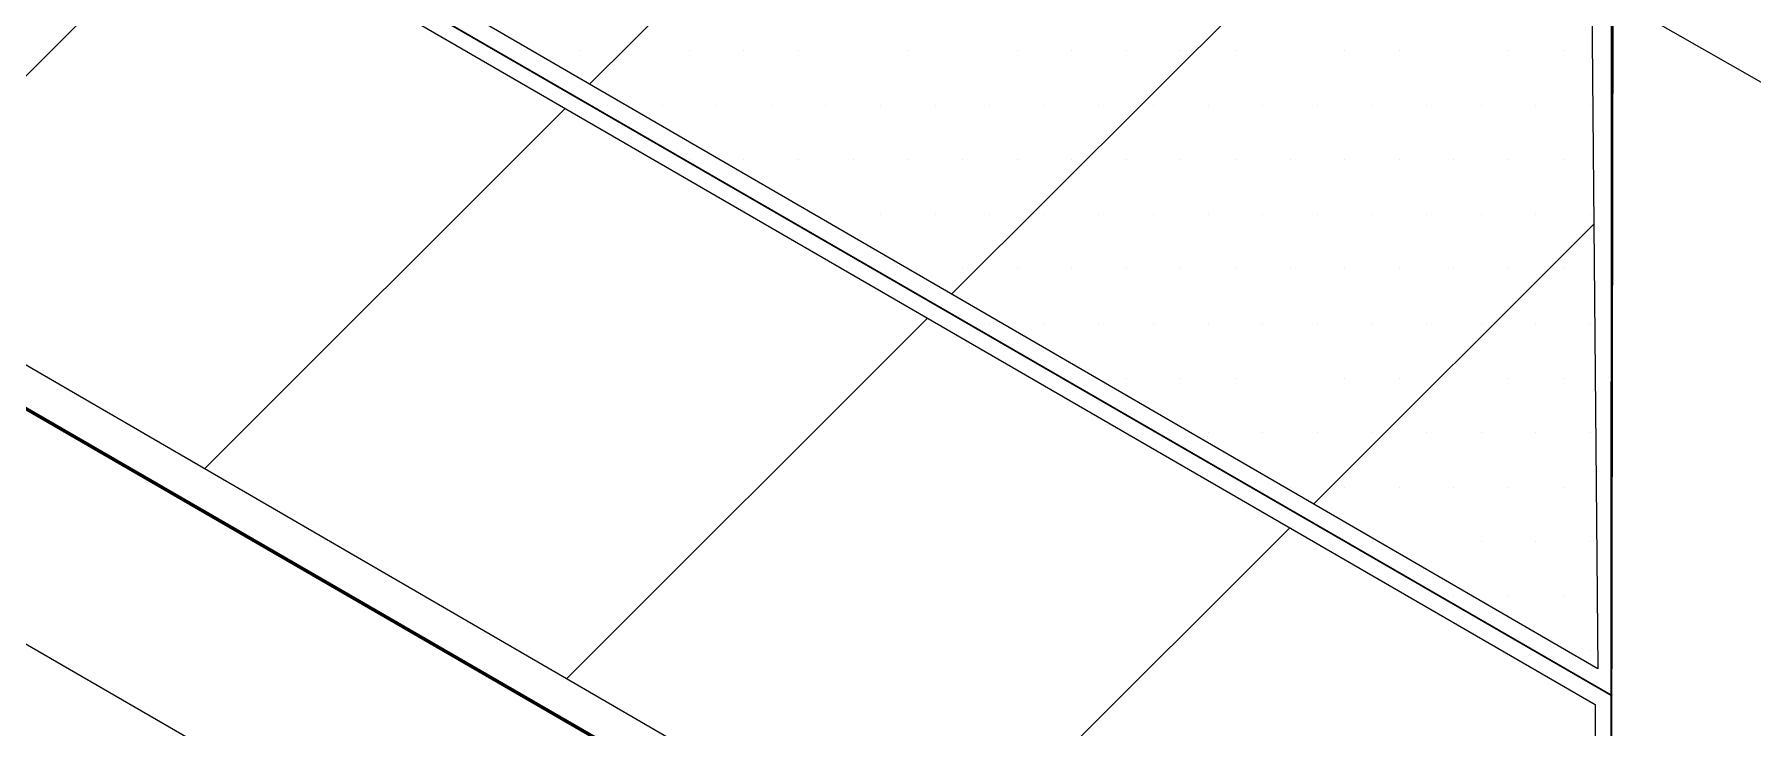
# Model space of a CAD drawing. Extents: x -1337 to 5791, y -3809 to 1769.
# Drawn here: x -410.2 to -367.73, y 1129.09 to 1146.25 of the extents above; entities that cross this region are included whole.
import ezdxf

# ---------------------------------------------------------------- set-up
doc = ezdxf.new("R2010")
doc.units = 0
doc.header["$MEASUREMENT"] = 0
for name, color, linetype, lineweight in [('.ATI-HATCH', 7, 'Continuous', 0), ('G-ANNO-TTLB', 7, 'Continuous', 0), ('Layer 12', 7, 'Continuous', 0), ('TYVEK', 7, 'Continuous', 0)]:
    doc.layers.add(name, color=color, linetype=linetype, lineweight=lineweight)
pattern_1 = [(45, (0, 0), (-7.07107, 7.07107), [])]

# ---------------------------------------------------------------- blocks, each defined once
blk = doc.blocks.new('Block_90')
at = {"layer": '.ATI-HATCH'}
blk.add_open_spline([(-420.367, 1175.247), (-420.367, 1175.247), (-430.642, 1169.461), (-430.642, 1169.461), (-430.642, 1169.461), (-435.194, 1166.897), (-435.194, 1166.897), (-435.194, 1166.897), (-371.225, 1129.892), (-371.225, 1129.892), (-371.225, 1129.892), (-371.22, 1146.894), (-371.22, 1146.894), (-371.22, 1146.894), (-420.367, 1175.247), (-420.367, 1175.247)], degree=3, knots=[0, 0, 0, 0, 1, 1, 1, 2, 2, 2, 3, 3, 3, 4, 4, 4, 5, 5, 5, 5], dxfattribs=at)
at = {"layer": '.ATI-HATCH', "color": 8, "lineweight": 0, "true_color": 0x808080}
for points in [[(-398.065, 1145.843), (-398.065, 1145.843), (-398.065, 1145.843), (-398.065, 1145.843)], [(-396.715, 1145.843), (-396.715, 1145.843), (-396.715, 1145.843), (-396.715, 1145.843)], [(-395.365, 1145.843), (-395.365, 1145.843), (-395.365, 1145.843), (-395.365, 1145.843)], [(-394.015, 1145.843), (-394.015, 1145.843), (-394.015, 1145.843), (-394.015, 1145.843)], [(-392.665, 1145.843), (-392.665, 1145.843), (-392.665, 1145.843), (-392.665, 1145.843)], [(-391.315, 1145.843), (-391.315, 1145.843), (-391.315, 1145.843), (-391.315, 1145.843)], [(-389.965, 1145.843), (-389.965, 1145.843), (-389.965, 1145.843), (-389.965, 1145.843)], [(-388.615, 1145.843), (-388.615, 1145.843), (-388.615, 1145.843), (-388.615, 1145.843)], [(-387.265, 1145.843), (-387.265, 1145.843), (-387.265, 1145.843), (-387.265, 1145.843)], [(-385.915, 1145.843), (-385.915, 1145.843), (-385.915, 1145.843), (-385.915, 1145.843)], [(-384.565, 1145.843), (-384.565, 1145.843), (-384.565, 1145.843), (-384.565, 1145.843)], [(-383.215, 1145.843), (-383.215, 1145.843), (-383.215, 1145.843), (-383.215, 1145.843)], [(-381.865, 1145.843), (-381.865, 1145.843), (-381.865, 1145.843), (-381.865, 1145.843)], [(-380.515, 1145.843), (-380.515, 1145.843), (-380.515, 1145.843), (-380.515, 1145.843)], [(-379.165, 1145.843), (-379.165, 1145.843), (-379.165, 1145.843), (-379.165, 1145.843)], [(-377.815, 1145.843), (-377.815, 1145.843), (-377.815, 1145.843), (-377.815, 1145.843)], [(-376.465, 1145.843), (-376.465, 1145.843), (-376.465, 1145.843), (-376.465, 1145.843)], [(-375.115, 1145.843), (-375.115, 1145.843), (-375.115, 1145.843), (-375.115, 1145.843)], [(-373.765, 1145.843), (-373.765, 1145.843), (-373.765, 1145.843), (-373.765, 1145.843)], [(-372.415, 1145.843), (-372.415, 1145.843), (-372.415, 1145.843), (-372.415, 1145.843)], [(-396.04, 1144.493), (-396.04, 1144.493), (-396.04, 1144.493), (-396.04, 1144.493)], [(-394.69, 1144.493), (-394.69, 1144.493), (-394.69, 1144.493), (-394.69, 1144.493)], [(-393.34, 1144.493), (-393.34, 1144.493), (-393.34, 1144.493), (-393.34, 1144.493)], [(-391.99, 1144.493), (-391.99, 1144.493), (-391.99, 1144.493), (-391.99, 1144.493)], [(-390.64, 1144.493), (-390.64, 1144.493), (-390.64, 1144.493), (-390.64, 1144.493)], [(-389.29, 1144.493), (-389.29, 1144.493), (-389.29, 1144.493), (-389.29, 1144.493)], [(-387.94, 1144.493), (-387.94, 1144.493), (-387.94, 1144.493), (-387.94, 1144.493)], [(-386.59, 1144.493), (-386.59, 1144.493), (-386.59, 1144.493), (-386.59, 1144.493)], [(-385.24, 1144.493), (-385.24, 1144.493), (-385.24, 1144.493), (-385.24, 1144.493)], [(-383.89, 1144.493), (-383.89, 1144.493), (-383.89, 1144.493), (-383.89, 1144.493)], [(-382.54, 1144.493), (-382.54, 1144.493), (-382.54, 1144.493), (-382.54, 1144.493)], [(-381.19, 1144.493), (-381.19, 1144.493), (-381.19, 1144.493), (-381.19, 1144.493)], [(-379.84, 1144.493), (-379.84, 1144.493), (-379.84, 1144.493), (-379.84, 1144.493)], [(-378.49, 1144.493), (-378.49, 1144.493), (-378.49, 1144.493), (-378.49, 1144.493)], [(-377.14, 1144.493), (-377.14, 1144.493), (-377.14, 1144.493), (-377.14, 1144.493)], [(-375.79, 1144.493), (-375.79, 1144.493), (-375.79, 1144.493), (-375.79, 1144.493)], [(-374.44, 1144.493), (-374.44, 1144.493), (-374.44, 1144.493), (-374.44, 1144.493)], [(-373.09, 1144.493), (-373.09, 1144.493), (-373.09, 1144.493), (-373.09, 1144.493)], [(-371.74, 1144.493), (-371.74, 1144.493), (-371.74, 1144.493), (-371.74, 1144.493)], [(-394.015, 1143.143), (-394.015, 1143.143), (-394.015, 1143.143), (-394.015, 1143.143)], [(-392.665, 1143.143), (-392.665, 1143.143), (-392.665, 1143.143), (-392.665, 1143.143)], [(-391.315, 1143.143), (-391.315, 1143.143), (-391.315, 1143.143), (-391.315, 1143.143)], [(-389.965, 1143.143), (-389.965, 1143.143), (-389.965, 1143.143), (-389.965, 1143.143)], [(-388.615, 1143.143), (-388.615, 1143.143), (-388.615, 1143.143), (-388.615, 1143.143)], [(-387.265, 1143.143), (-387.265, 1143.143), (-387.265, 1143.143), (-387.265, 1143.143)], [(-385.915, 1143.143), (-385.915, 1143.143), (-385.915, 1143.143), (-385.915, 1143.143)], [(-384.565, 1143.143), (-384.565, 1143.143), (-384.565, 1143.143), (-384.565, 1143.143)], [(-383.215, 1143.143), (-383.215, 1143.143), (-383.215, 1143.143), (-383.215, 1143.143)], [(-381.865, 1143.143), (-381.865, 1143.143), (-381.865, 1143.143), (-381.865, 1143.143)], [(-380.515, 1143.143), (-380.515, 1143.143), (-380.515, 1143.143), (-380.515, 1143.143)], [(-379.165, 1143.143), (-379.165, 1143.143), (-379.165, 1143.143), (-379.165, 1143.143)], [(-377.815, 1143.143), (-377.815, 1143.143), (-377.815, 1143.143), (-377.815, 1143.143)], [(-376.465, 1143.143), (-376.465, 1143.143), (-376.465, 1143.143), (-376.465, 1143.143)], [(-375.115, 1143.143), (-375.115, 1143.143), (-375.115, 1143.143), (-375.115, 1143.143)], [(-373.765, 1143.143), (-373.765, 1143.143), (-373.765, 1143.143), (-373.765, 1143.143)], [(-372.415, 1143.143), (-372.415, 1143.143), (-372.415, 1143.143), (-372.415, 1143.143)], [(-390.64, 1141.793), (-390.64, 1141.793), (-390.64, 1141.793), (-390.64, 1141.793)], [(-389.29, 1141.793), (-389.29, 1141.793), (-389.29, 1141.793), (-389.29, 1141.793)], [(-387.94, 1141.793), (-387.94, 1141.793), (-387.94, 1141.793), (-387.94, 1141.793)], [(-386.59, 1141.793), (-386.59, 1141.793), (-386.59, 1141.793), (-386.59, 1141.793)], [(-385.24, 1141.793), (-385.24, 1141.793), (-385.24, 1141.793), (-385.24, 1141.793)], [(-383.89, 1141.793), (-383.89, 1141.793), (-383.89, 1141.793), (-383.89, 1141.793)], [(-382.54, 1141.793), (-382.54, 1141.793), (-382.54, 1141.793), (-382.54, 1141.793)], [(-381.19, 1141.793), (-381.19, 1141.793), (-381.19, 1141.793), (-381.19, 1141.793)], [(-379.84, 1141.793), (-379.84, 1141.793), (-379.84, 1141.793), (-379.84, 1141.793)], [(-378.49, 1141.793), (-378.49, 1141.793), (-378.49, 1141.793), (-378.49, 1141.793)], [(-377.14, 1141.793), (-377.14, 1141.793), (-377.14, 1141.793), (-377.14, 1141.793)], [(-375.79, 1141.793), (-375.79, 1141.793), (-375.79, 1141.793), (-375.79, 1141.793)], [(-374.44, 1141.793), (-374.44, 1141.793), (-374.44, 1141.793), (-374.44, 1141.793)], [(-373.09, 1141.793), (-373.09, 1141.793), (-373.09, 1141.793), (-373.09, 1141.793)], [(-371.74, 1141.793), (-371.74, 1141.793), (-371.74, 1141.793), (-371.74, 1141.793)], [(-388.615, 1140.443), (-388.615, 1140.443), (-388.615, 1140.443), (-388.615, 1140.443)], [(-387.265, 1140.443), (-387.265, 1140.443), (-387.265, 1140.443), (-387.265, 1140.443)], [(-385.915, 1140.443), (-385.915, 1140.443), (-385.915, 1140.443), (-385.915, 1140.443)], [(-384.565, 1140.443), (-384.565, 1140.443), (-384.565, 1140.443), (-384.565, 1140.443)], [(-383.215, 1140.443), (-383.215, 1140.443), (-383.215, 1140.443), (-383.215, 1140.443)], [(-381.865, 1140.443), (-381.865, 1140.443), (-381.865, 1140.443), (-381.865, 1140.443)], [(-380.515, 1140.443), (-380.515, 1140.443), (-380.515, 1140.443), (-380.515, 1140.443)], [(-379.165, 1140.443), (-379.165, 1140.443), (-379.165, 1140.443), (-379.165, 1140.443)], [(-377.815, 1140.443), (-377.815, 1140.443), (-377.815, 1140.443), (-377.815, 1140.443)], [(-376.465, 1140.443), (-376.465, 1140.443), (-376.465, 1140.443), (-376.465, 1140.443)], [(-375.115, 1140.443), (-375.115, 1140.443), (-375.115, 1140.443), (-375.115, 1140.443)], [(-373.765, 1140.443), (-373.765, 1140.443), (-373.765, 1140.443), (-373.765, 1140.443)], [(-372.415, 1140.443), (-372.415, 1140.443), (-372.415, 1140.443), (-372.415, 1140.443)], [(-386.59, 1139.093), (-386.59, 1139.093), (-386.59, 1139.093), (-386.59, 1139.093)], [(-385.24, 1139.093), (-385.24, 1139.093), (-385.24, 1139.093), (-385.24, 1139.093)], [(-383.89, 1139.093), (-383.89, 1139.093), (-383.89, 1139.093), (-383.89, 1139.093)], [(-382.54, 1139.093), (-382.54, 1139.093), (-382.54, 1139.093), (-382.54, 1139.093)], [(-381.19, 1139.093), (-381.19, 1139.093), (-381.19, 1139.093), (-381.19, 1139.093)], [(-379.84, 1139.093), (-379.84, 1139.093), (-379.84, 1139.093), (-379.84, 1139.093)], [(-378.49, 1139.093), (-378.49, 1139.093), (-378.49, 1139.093), (-378.49, 1139.093)], [(-377.14, 1139.093), (-377.14, 1139.093), (-377.14, 1139.093), (-377.14, 1139.093)], [(-375.79, 1139.093), (-375.79, 1139.093), (-375.79, 1139.093), (-375.79, 1139.093)], [(-374.44, 1139.093), (-374.44, 1139.093), (-374.44, 1139.093), (-374.44, 1139.093)], [(-373.09, 1139.093), (-373.09, 1139.093), (-373.09, 1139.093), (-373.09, 1139.093)], [(-371.74, 1139.093), (-371.74, 1139.093), (-371.74, 1139.093), (-371.74, 1139.093)], [(-384.565, 1137.743), (-384.565, 1137.743), (-384.565, 1137.743), (-384.565, 1137.743)], [(-383.215, 1137.743), (-383.215, 1137.743), (-383.215, 1137.743), (-383.215, 1137.743)], [(-381.865, 1137.743), (-381.865, 1137.743), (-381.865, 1137.743), (-381.865, 1137.743)], [(-380.515, 1137.743), (-380.515, 1137.743), (-380.515, 1137.743), (-380.515, 1137.743)], [(-379.165, 1137.743), (-379.165, 1137.743), (-379.165, 1137.743), (-379.165, 1137.743)], [(-377.815, 1137.743), (-377.815, 1137.743), (-377.815, 1137.743), (-377.815, 1137.743)], [(-376.465, 1137.743), (-376.465, 1137.743), (-376.465, 1137.743), (-376.465, 1137.743)], [(-375.115, 1137.743), (-375.115, 1137.743), (-375.115, 1137.743), (-375.115, 1137.743)], [(-373.765, 1137.743), (-373.765, 1137.743), (-373.765, 1137.743), (-373.765, 1137.743)], [(-372.415, 1137.743), (-372.415, 1137.743), (-372.415, 1137.743), (-372.415, 1137.743)], [(-381.19, 1136.393), (-381.19, 1136.393), (-381.19, 1136.393), (-381.19, 1136.393)], [(-379.84, 1136.393), (-379.84, 1136.393), (-379.84, 1136.393), (-379.84, 1136.393)], [(-378.49, 1136.393), (-378.49, 1136.393), (-378.49, 1136.393), (-378.49, 1136.393)], [(-377.14, 1136.393), (-377.14, 1136.393), (-377.14, 1136.393), (-377.14, 1136.393)], [(-375.79, 1136.393), (-375.79, 1136.393), (-375.79, 1136.393), (-375.79, 1136.393)], [(-374.44, 1136.393), (-374.44, 1136.393), (-374.44, 1136.393), (-374.44, 1136.393)], [(-373.09, 1136.393), (-373.09, 1136.393), (-373.09, 1136.393), (-373.09, 1136.393)], [(-371.74, 1136.393), (-371.74, 1136.393), (-371.74, 1136.393), (-371.74, 1136.393)], [(-379.165, 1135.043), (-379.165, 1135.043), (-379.165, 1135.043), (-379.165, 1135.043)], [(-377.815, 1135.043), (-377.815, 1135.043), (-377.815, 1135.043), (-377.815, 1135.043)], [(-376.465, 1135.043), (-376.465, 1135.043), (-376.465, 1135.043), (-376.465, 1135.043)], [(-375.115, 1135.043), (-375.115, 1135.043), (-375.115, 1135.043), (-375.115, 1135.043)], [(-373.765, 1135.043), (-373.765, 1135.043), (-373.765, 1135.043), (-373.765, 1135.043)], [(-372.415, 1135.043), (-372.415, 1135.043), (-372.415, 1135.043), (-372.415, 1135.043)], [(-377.14, 1133.693), (-377.14, 1133.693), (-377.14, 1133.693), (-377.14, 1133.693)], [(-375.79, 1133.693), (-375.79, 1133.693), (-375.79, 1133.693), (-375.79, 1133.693)], [(-374.44, 1133.693), (-374.44, 1133.693), (-374.44, 1133.693), (-374.44, 1133.693)], [(-373.09, 1133.693), (-373.09, 1133.693), (-373.09, 1133.693), (-373.09, 1133.693)], [(-371.74, 1133.693), (-371.74, 1133.693), (-371.74, 1133.693), (-371.74, 1133.693)], [(-375.115, 1132.343), (-375.115, 1132.343), (-375.115, 1132.343), (-375.115, 1132.343)], [(-373.765, 1132.343), (-373.765, 1132.343), (-373.765, 1132.343), (-373.765, 1132.343)], [(-372.415, 1132.343), (-372.415, 1132.343), (-372.415, 1132.343), (-372.415, 1132.343)], [(-373.09, 1130.993), (-373.09, 1130.993), (-373.09, 1130.993), (-373.09, 1130.993)], [(-371.74, 1130.993), (-371.74, 1130.993), (-371.74, 1130.993), (-371.74, 1130.993)]]:
    blk.add_open_spline(points, degree=3, dxfattribs=at)

msp = doc.modelspace()

# ---------------------------------------------------------------- hatches: boundary and pattern name
at = {"layer": 'G-ANNO-TTLB', "true_color": 0xff00ff, "transparency": 33554687}
h = msp.add_hatch(color=6, dxfattribs=at)
edge = h.paths.add_edge_path()
edge.add_spline(control_points=[(1773.018, -796.5), (1773.018, -796.5), (-1156.5, -796.5), (-1156.5, -796.5), (-1156.5, -796.5), (-1156.5, 1660.5), (-1156.5, 1660.5), (-1156.5, 1660.5), (1773.018, 1660.5), (1773.018, 1660.5), (1773.018, 1660.5), (1773.018, -796.5), (1773.018, -796.5)], knot_values=[0, 0, 0, 0, 1, 1, 1, 2, 2, 2, 3, 3, 3, 4, 4, 4, 4], degree=3, periodic=0)
edge = h.paths.add_edge_path()
edge.add_spline(control_points=[(-1147.5, 1651.5), (-1147.5, 1651.5), (-1147.5, -787.5), (-1147.5, -787.5), (-1147.5, -787.5), (1764.018, -787.5), (1764.018, -787.5), (1764.018, -787.5), (1764.018, 1651.5), (1764.018, 1651.5), (1764.018, 1651.5), (-1147.5, 1651.5), (-1147.5, 1651.5)], knot_values=[0, 0, 0, 0, 1, 1, 1, 2, 2, 2, 3, 3, 3, 4, 4, 4, 4], degree=3, periodic=0)
edge.add_line((-1147.5, 1651.5), (-1147.5, 1651.5))
at = {"layer": 'Layer 12', "true_color": 0x000000, "transparency": 33554687}
h = msp.add_hatch(dxfattribs=at)
h.set_pattern_fill('_U', color=18, scale=10, angle=45, style=2, pattern_type=0)
h.set_pattern_definition(pattern_1)
h.paths.add_polyline_path([(-371.558, 1130.545), (-434.79, 1167.251), (-421.441, 1176.092), (-371.704, 1147.018)])
h = msp.add_hatch(dxfattribs=at)
h.set_pattern_fill('_U', color=18, scale=10, angle=45, style=2, pattern_type=0)
h.set_pattern_definition(pattern_1)
h.paths.add_polyline_path([(-371.627, 1129.663), (-371.627, 1115.524), (-447.331, 1159.516), (-435.13, 1166.463)])

# ---------------------------------------------------------------- linework, layer by layer
at = {"layer": 'G-ANNO-TTLB'}
for points in [[(1773.018, -796.5), (1773.018, -796.5), (-1156.5, -796.5), (-1156.5, -796.5), (-1156.5, -796.5), (-1156.5, 1660.5), (-1156.5, 1660.5), (-1156.5, 1660.5), (1773.018, 1660.5), (1773.018, 1660.5), (1773.018, 1660.5), (1773.018, -796.5), (1773.018, -796.5)], [(-1147.5, 1651.5), (-1147.5, 1651.5), (-1147.5, -787.5), (-1147.5, -787.5), (-1147.5, -787.5), (1764.018, -787.5), (1764.018, -787.5), (1764.018, -787.5), (1764.018, 1651.5), (1764.018, 1651.5), (1764.018, 1651.5), (-1147.5, 1651.5), (-1147.5, 1651.5)]]:
    msp.add_open_spline(points, degree=3, knots=[0, 0, 0, 0, 1, 1, 1, 2, 2, 2, 3, 3, 3, 4, 4, 4, 4], dxfattribs=at)
at = {"layer": 'Layer 12'}
for points in [[(-371.558, 1130.545), (-434.79, 1167.251), (-421.441, 1176.092), (-371.704, 1147.018)], [(-371.627, 1129.663), (-371.627, 1115.524), (-447.331, 1159.516), (-435.13, 1166.463)]]:
    msp.add_lwpolyline(points, close=True, dxfattribs=at)
at = {"layer": 'TYVEK', "color": 18, "lineweight": 25, "true_color": 0x000000}
msp.add_line((-371.231, 1108.497), (-371.181, 1279.433), dxfattribs=at)
at = {"layer": 'TYVEK', "color": 4, "lineweight": 25, "true_color": 0x00ffff}
for p, q in [((-435.194, 1166.897), (-371.207, 1129.881)), ((-447.885, 1158.66), (-371.226, 1114.313)), ((-453.761, 1156.239), (-398.971, 1124.544)), ((-371.235, 1110.449), (-371.181, 1147.158)), ((-371.181, 1147.158), (-345.067, 1132.205))]:
    msp.add_line(p, q, dxfattribs=at)
at = {"layer": 'TYVEK', "color": 18, "lineweight": 60, "true_color": 0x000000}
msp.add_line((-371.23, 1114.315), (-447.889, 1158.662), dxfattribs=at)

# ---------------------------------------------------------------- block references
at = {"layer": '.ATI-HATCH'}
msp.add_blockref('Block_90', (0, 0), dxfattribs=at)

doc.saveas('drawing.dxf')
